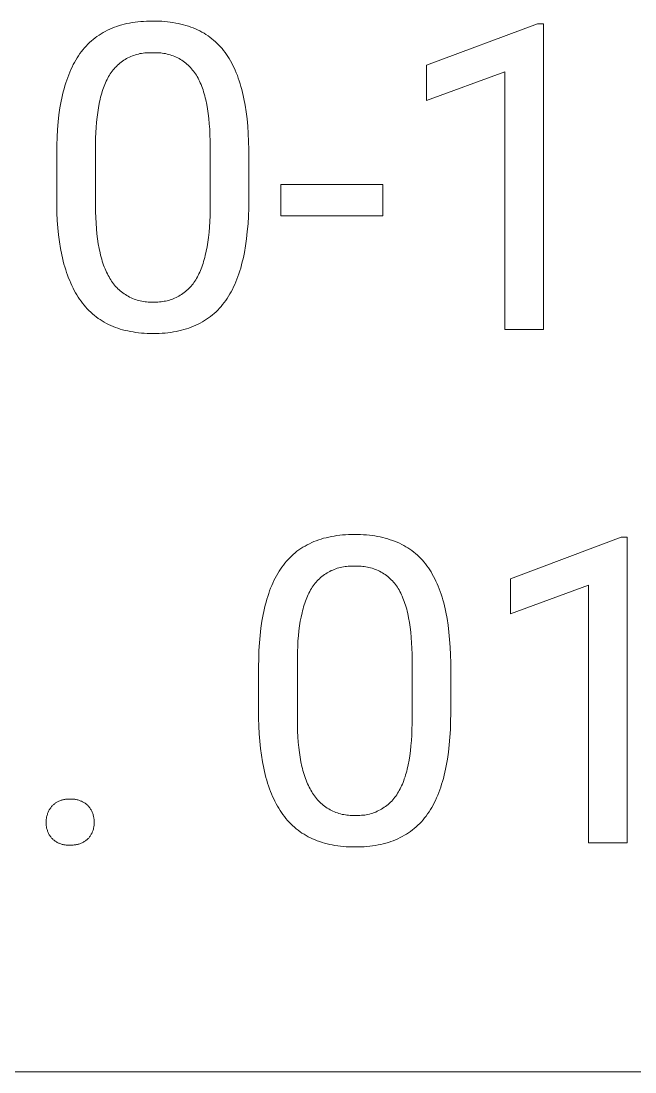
# Model space of a CAD drawing. Header units: millimetres. Extents: x 2840 to 6121, y 744 to 3036.
# Drawn here: x 5388.5 to 5451.2, y 927.5 to 1034.8 of the extents above; entities that cross this region are included whole.
import ezdxf

# ---------------------------------------------------------------- set-up
doc = ezdxf.new("R2010")
doc.units = ezdxf.units.MM
doc.header["$MEASUREMENT"] = 0
doc.layers.add('Domyślny', color=7, linetype='Continuous', true_color=0x000000)

msp = doc.modelspace()

# ---------------------------------------------------------------- linework, layer by layer
at = {"layer": 'Domyślny', "color": 18, "lineweight": 15, "true_color": 0x000000}
for p, q in [((5397.37, 1033.89), (5397.6, 1034)), ((5397.6, 1034), (5397.84, 1034.1)), ((5397.84, 1034.1), (5398.08, 1034.2)), ((5398.08, 1034.2), (5398.32, 1034.28)), ((5398.32, 1034.28), (5398.57, 1034.36)), ((5398.57, 1034.36), (5398.83, 1034.44)), ((5398.83, 1034.44), (5399.09, 1034.51)), ((5399.09, 1034.51), (5399.36, 1034.57)), ((5399.36, 1034.57), (5399.63, 1034.63)), ((5399.63, 1034.63), (5399.9, 1034.67)), ((5399.9, 1034.67), (5400.19, 1034.72)), ((5400.19, 1034.72), (5400.47, 1034.75)), ((5400.47, 1034.75), (5400.77, 1034.78)), ((5400.77, 1034.78), (5401.06, 1034.8)), ((5401.06, 1034.8), (5401.37, 1034.82)), ((5401.37, 1034.82), (5401.68, 1034.83)), ((5401.68, 1034.83), (5401.99, 1034.83)), ((5401.99, 1034.83), (5402.3, 1034.83)), ((5402.3, 1034.83), (5402.61, 1034.82)), ((5402.61, 1034.82), (5402.91, 1034.81)), ((5402.91, 1034.81), (5403.2, 1034.78)), ((5403.2, 1034.78), (5403.5, 1034.76)), ((5403.5, 1034.76), (5403.78, 1034.72)), ((5403.78, 1034.72), (5404.06, 1034.68)), ((5404.06, 1034.68), (5404.34, 1034.63)), ((5404.34, 1034.63), (5404.6, 1034.58)), ((5404.6, 1034.58), (5404.87, 1034.52)), ((5404.87, 1034.52), (5405.13, 1034.45)), ((5405.13, 1034.45), (5405.38, 1034.38)), ((5405.38, 1034.38), (5405.63, 1034.3)), ((5405.63, 1034.3), (5405.87, 1034.22)), ((5405.87, 1034.22), (5406.11, 1034.13)), ((5406.11, 1034.13), (5406.35, 1034.03)), ((5406.35, 1034.03), (5406.57, 1033.93)), ((5406.57, 1033.93), (5406.8, 1033.82)), ((5429.96, 1030.31), (5441.27, 1034.55)), ((5441.27, 1034.55), (5441.89, 1034.55)), ((5441.89, 1034.55), (5441.89, 1003.33)), ((5395.73, 1032.8), (5395.91, 1032.96)), ((5395.91, 1032.96), (5396.11, 1033.11)), ((5396.11, 1033.11), (5396.3, 1033.26)), ((5396.3, 1033.26), (5396.51, 1033.4)), ((5396.51, 1033.4), (5396.72, 1033.53)), ((5396.72, 1033.53), (5396.93, 1033.66)), ((5396.93, 1033.66), (5397.15, 1033.78)), ((5397.15, 1033.78), (5397.37, 1033.89)), ((5406.8, 1033.82), (5407.01, 1033.7)), ((5407.01, 1033.7), (5407.23, 1033.58)), ((5407.23, 1033.58), (5407.43, 1033.45)), ((5407.43, 1033.45), (5407.64, 1033.32)), ((5407.64, 1033.32), (5407.83, 1033.17)), ((5407.83, 1033.17), (5408.02, 1033.03)), ((5408.02, 1033.03), (5408.21, 1032.87)), ((5408.21, 1032.87), (5408.39, 1032.71)), ((5394.71, 1031.71), (5394.87, 1031.9)), ((5394.87, 1031.9), (5395.03, 1032.1)), ((5395.03, 1032.1), (5395.2, 1032.28)), ((5395.2, 1032.28), (5395.37, 1032.46)), ((5395.37, 1032.46), (5395.54, 1032.63)), ((5395.54, 1032.63), (5395.73, 1032.8)), ((5408.39, 1032.71), (5408.57, 1032.55)), ((5408.57, 1032.55), (5408.74, 1032.37)), ((5408.74, 1032.37), (5408.91, 1032.2)), ((5408.91, 1032.2), (5409.07, 1032.01)), ((5409.07, 1032.01), (5409.22, 1031.82)), ((5409.22, 1031.82), (5409.38, 1031.62)), ((5394.01, 1030.61), (5394.14, 1030.85)), ((5394.14, 1030.85), (5394.27, 1031.07)), ((5394.27, 1031.07), (5394.41, 1031.29)), ((5394.41, 1031.29), (5394.56, 1031.5)), ((5394.56, 1031.5), (5394.71, 1031.71)), ((5398.9, 1030.73), (5398.77, 1030.63)), ((5399.04, 1030.82), (5398.9, 1030.73)), ((5399.18, 1030.91), (5399.04, 1030.82)), ((5399.32, 1030.99), (5399.18, 1030.91)), ((5399.46, 1031.06), (5399.32, 1030.99)), ((5399.61, 1031.14), (5399.46, 1031.06)), ((5399.76, 1031.2), (5399.61, 1031.14)), ((5399.91, 1031.27), (5399.76, 1031.2)), ((5400.06, 1031.32), (5399.91, 1031.27)), ((5400.22, 1031.38), (5400.06, 1031.32)), ((5400.37, 1031.42), (5400.22, 1031.38)), ((5400.53, 1031.46), (5400.37, 1031.42)), ((5400.69, 1031.5), (5400.53, 1031.46)), ((5400.85, 1031.53), (5400.69, 1031.5)), ((5401.01, 1031.56), (5400.85, 1031.53)), ((5401.17, 1031.58), (5401.01, 1031.56)), ((5401.34, 1031.59), (5401.17, 1031.58)), ((5401.5, 1031.6), (5401.34, 1031.59)), ((5401.66, 1031.6), (5401.5, 1031.6)), ((5401.83, 1031.6), (5401.66, 1031.6)), ((5401.99, 1031.59), (5401.83, 1031.6)), ((5402.15, 1031.6), (5401.99, 1031.59)), ((5402.32, 1031.6), (5402.15, 1031.6)), ((5402.48, 1031.6), (5402.32, 1031.6)), ((5402.65, 1031.59), (5402.48, 1031.6)), ((5402.81, 1031.58), (5402.65, 1031.59)), ((5402.97, 1031.56), (5402.81, 1031.58)), ((5403.14, 1031.53), (5402.97, 1031.56)), ((5403.3, 1031.5), (5403.14, 1031.53)), ((5403.46, 1031.46), (5403.3, 1031.5)), ((5403.62, 1031.42), (5403.46, 1031.46)), ((5403.78, 1031.38), (5403.62, 1031.42)), ((5403.93, 1031.32), (5403.78, 1031.38)), ((5404.09, 1031.27), (5403.93, 1031.32)), ((5404.24, 1031.2), (5404.09, 1031.27)), ((5404.39, 1031.14), (5404.24, 1031.2)), ((5404.54, 1031.06), (5404.39, 1031.14)), ((5404.68, 1030.99), (5404.54, 1031.06)), ((5404.83, 1030.9), (5404.68, 1030.99)), ((5404.96, 1030.82), (5404.83, 1030.9)), ((5405.1, 1030.72), (5404.96, 1030.82)), ((5405.23, 1030.63), (5405.1, 1030.72)), ((5409.38, 1031.62), (5409.52, 1031.42)), ((5409.52, 1031.42), (5409.66, 1031.21)), ((5409.66, 1031.21), (5409.8, 1030.99)), ((5409.8, 1030.99), (5409.93, 1030.76)), ((5409.93, 1030.76), (5410.06, 1030.53)), ((5393.42, 1029.35), (5393.53, 1029.62)), ((5393.53, 1029.62), (5393.64, 1029.88)), ((5393.64, 1029.88), (5393.76, 1030.13)), ((5393.76, 1030.13), (5393.88, 1030.38)), ((5393.88, 1030.38), (5394.01, 1030.61)), ((5397.85, 1029.71), (5397.75, 1029.58)), ((5397.95, 1029.84), (5397.85, 1029.71)), ((5398.06, 1029.96), (5397.95, 1029.84)), ((5398.17, 1030.08), (5398.06, 1029.96)), ((5398.28, 1030.2), (5398.17, 1030.08)), ((5398.4, 1030.31), (5398.28, 1030.2)), ((5398.52, 1030.42), (5398.4, 1030.31)), ((5398.64, 1030.53), (5398.52, 1030.42)), ((5398.77, 1030.63), (5398.64, 1030.53)), ((5405.36, 1030.52), (5405.23, 1030.63)), ((5405.49, 1030.42), (5405.36, 1030.52)), ((5405.61, 1030.31), (5405.49, 1030.42)), ((5405.73, 1030.2), (5405.61, 1030.31)), ((5405.85, 1030.08), (5405.73, 1030.2)), ((5405.96, 1029.96), (5405.85, 1030.08)), ((5406.06, 1029.83), (5405.96, 1029.96)), ((5406.17, 1029.7), (5406.06, 1029.83)), ((5406.26, 1029.57), (5406.17, 1029.7)), ((5410.06, 1030.53), (5410.18, 1030.29)), ((5410.18, 1030.29), (5410.3, 1030.05)), ((5410.3, 1030.05), (5410.41, 1029.8)), ((5410.41, 1029.8), (5410.52, 1029.54)), ((5429.96, 1026.73), (5429.96, 1030.31)), ((5437.93, 1029.64), (5429.96, 1026.73)), ((5437.93, 1003.33), (5437.93, 1029.64)), ((5393.12, 1028.51), (5393.21, 1028.8)), ((5393.21, 1028.8), (5393.31, 1029.08)), ((5393.31, 1029.08), (5393.42, 1029.35)), ((5397.25, 1028.7), (5397.18, 1028.53)), ((5397.33, 1028.86), (5397.25, 1028.7)), ((5397.41, 1029.01), (5397.33, 1028.86)), ((5397.49, 1029.16), (5397.41, 1029.01)), ((5397.57, 1029.31), (5397.49, 1029.16)), ((5397.66, 1029.44), (5397.57, 1029.31)), ((5397.75, 1029.58), (5397.66, 1029.44)), ((5406.36, 1029.43), (5406.26, 1029.57)), ((5406.45, 1029.29), (5406.36, 1029.43)), ((5406.53, 1029.15), (5406.45, 1029.29)), ((5406.62, 1029), (5406.53, 1029.15)), ((5406.7, 1028.84), (5406.62, 1029)), ((5406.78, 1028.68), (5406.7, 1028.84)), ((5406.85, 1028.51), (5406.78, 1028.68)), ((5410.52, 1029.54), (5410.63, 1029.27)), ((5410.63, 1029.27), (5410.73, 1029)), ((5410.73, 1029), (5410.82, 1028.72)), ((5410.82, 1028.72), (5410.91, 1028.43)), ((5392.78, 1027.29), (5392.86, 1027.61)), ((5392.86, 1027.61), (5392.94, 1027.91)), ((5392.94, 1027.91), (5393.03, 1028.22)), ((5393.03, 1028.22), (5393.12, 1028.51)), ((5396.84, 1027.64), (5396.78, 1027.45)), ((5396.9, 1027.83), (5396.84, 1027.64)), ((5396.97, 1028.01), (5396.9, 1027.83)), ((5397.04, 1028.19), (5396.97, 1028.01)), ((5397.1, 1028.36), (5397.04, 1028.19)), ((5397.18, 1028.53), (5397.1, 1028.36)), ((5406.93, 1028.34), (5406.85, 1028.51)), ((5407, 1028.16), (5406.93, 1028.34)), ((5407.06, 1027.98), (5407, 1028.16)), ((5407.13, 1027.79), (5407.06, 1027.98)), ((5407.19, 1027.6), (5407.13, 1027.79)), ((5407.25, 1027.4), (5407.19, 1027.6)), ((5410.91, 1028.43), (5411, 1028.14)), ((5411, 1028.14), (5411.08, 1027.84)), ((5411.08, 1027.84), (5411.16, 1027.54)), ((5411.16, 1027.54), (5411.23, 1027.22)), ((5392.52, 1025.96), (5392.64, 1026.64)), ((5392.64, 1026.64), (5392.71, 1026.97)), ((5392.71, 1026.97), (5392.78, 1027.29)), ((5396.53, 1026.41), (5396.44, 1025.96)), ((5396.62, 1026.84), (5396.53, 1026.41)), ((5396.67, 1027.05), (5396.62, 1026.84)), ((5396.73, 1027.25), (5396.67, 1027.05)), ((5396.78, 1027.45), (5396.73, 1027.25)), ((5407.31, 1027.19), (5407.25, 1027.4)), ((5407.36, 1026.98), (5407.31, 1027.19)), ((5407.41, 1026.77), (5407.36, 1026.98)), ((5407.5, 1026.32), (5407.41, 1026.77)), ((5411.23, 1027.22), (5411.3, 1026.9)), ((5411.3, 1026.9), (5411.43, 1026.24)), ((5392.42, 1025.26), (5392.52, 1025.96)), ((5396.37, 1025.49), (5396.31, 1025)), ((5396.44, 1025.96), (5396.37, 1025.49)), ((5407.59, 1025.86), (5407.5, 1026.32)), ((5407.66, 1025.37), (5407.59, 1025.86)), ((5407.72, 1024.86), (5407.66, 1025.37)), ((5411.43, 1026.24), (5411.54, 1025.55)), ((5411.54, 1025.55), (5411.62, 1024.84)), ((5392.27, 1023.76), (5392.34, 1024.52)), ((5392.34, 1024.52), (5392.42, 1025.26)), ((5396.25, 1024.5), (5396.21, 1023.97)), ((5396.31, 1025), (5396.25, 1024.5)), ((5407.77, 1024.33), (5407.72, 1024.86)), ((5407.81, 1023.77), (5407.77, 1024.33)), ((5411.62, 1024.84), (5411.7, 1024.1)), ((5392.23, 1022.98), (5392.27, 1023.76)), ((5396.18, 1023.43), (5396.16, 1022.86)), ((5396.21, 1023.97), (5396.18, 1023.43)), ((5407.83, 1023.2), (5407.81, 1023.77)), ((5407.85, 1022.6), (5407.83, 1023.2)), ((5411.7, 1024.1), (5411.75, 1023.33)), ((5411.75, 1023.33), (5411.78, 1022.53)), ((5392.19, 1021.32), (5392.2, 1022.16)), ((5392.2, 1022.16), (5392.23, 1022.98)), ((5396.16, 1022.86), (5396.14, 1022.28)), ((5396.14, 1022.28), (5396.14, 1015.97)), ((5407.86, 1021.99), (5407.85, 1022.6)), ((5411.78, 1022.53), (5411.8, 1021.71)), ((5392.19, 1016.05), (5392.19, 1021.32)), ((5407.86, 1015.52), (5407.86, 1021.99)), ((5411.8, 1021.71), (5411.8, 1016.59)), ((5415.08, 1014.92), (5415.08, 1018.15)), ((5415.08, 1018.15), (5425.49, 1018.15)), ((5425.49, 1018.15), (5425.49, 1014.92)), ((5392.21, 1015.25), (5392.19, 1016.05)), ((5396.14, 1015.97), (5396.15, 1015.35)), ((5411.79, 1015.73), (5411.76, 1014.91)), ((5411.8, 1016.59), (5411.79, 1015.73)), ((5392.25, 1014.46), (5392.21, 1015.25)), ((5396.15, 1015.35), (5396.17, 1014.75)), ((5396.17, 1014.75), (5396.2, 1014.17)), ((5407.82, 1014.34), (5407.84, 1014.92)), ((5407.84, 1014.92), (5407.86, 1015.52)), ((5411.76, 1014.91), (5411.72, 1014.11)), ((5425.49, 1014.92), (5415.08, 1014.92)), ((5392.3, 1013.71), (5392.25, 1014.46)), ((5392.38, 1012.98), (5392.3, 1013.71)), ((5396.2, 1014.17), (5396.24, 1013.62)), ((5396.24, 1013.62), (5396.29, 1013.08)), ((5407.74, 1013.25), (5407.78, 1013.78)), ((5407.78, 1013.78), (5407.82, 1014.34)), ((5411.72, 1014.11), (5411.65, 1013.34)), ((5392.47, 1012.28), (5392.38, 1012.98)), ((5396.29, 1013.08), (5396.35, 1012.57)), ((5396.35, 1012.57), (5396.43, 1012.07)), ((5407.62, 1012.24), (5407.68, 1012.73)), ((5407.68, 1012.73), (5407.74, 1013.25)), ((5411.57, 1012.6), (5411.47, 1011.88)), ((5411.65, 1013.34), (5411.57, 1012.6)), ((5392.58, 1011.6), (5392.47, 1012.28)), ((5392.71, 1010.94), (5392.58, 1011.6)), ((5396.43, 1012.07), (5396.51, 1011.59)), ((5396.51, 1011.59), (5396.61, 1011.14)), ((5407.45, 1011.31), (5407.54, 1011.76)), ((5407.54, 1011.76), (5407.62, 1012.24)), ((5411.47, 1011.88), (5411.35, 1011.2)), ((5392.78, 1010.63), (5392.71, 1010.94)), ((5392.85, 1010.31), (5392.78, 1010.63)), ((5392.93, 1010.01), (5392.85, 1010.31)), ((5396.61, 1011.14), (5396.66, 1010.92)), ((5396.66, 1010.92), (5396.72, 1010.71)), ((5396.72, 1010.71), (5396.78, 1010.5)), ((5396.78, 1010.5), (5396.84, 1010.29)), ((5396.84, 1010.29), (5396.91, 1010.09)), ((5407.19, 1010.26), (5407.25, 1010.46)), ((5407.25, 1010.46), (5407.3, 1010.66)), ((5407.3, 1010.66), (5407.36, 1010.87)), ((5407.36, 1010.87), (5407.45, 1011.31)), ((5411.21, 1010.54), (5411.13, 1010.22)), ((5411.28, 1010.86), (5411.21, 1010.54)), ((5411.35, 1011.2), (5411.28, 1010.86)), ((5393.02, 1009.71), (5392.93, 1010.01)), ((5393.11, 1009.42), (5393.02, 1009.71)), ((5393.2, 1009.14), (5393.11, 1009.42)), ((5396.91, 1010.09), (5396.97, 1009.9)), ((5396.97, 1009.9), (5397.04, 1009.71)), ((5397.04, 1009.71), (5397.12, 1009.53)), ((5397.12, 1009.53), (5397.19, 1009.35)), ((5397.19, 1009.35), (5397.27, 1009.18)), ((5406.79, 1009.17), (5406.86, 1009.34)), ((5406.86, 1009.34), (5406.93, 1009.51)), ((5406.93, 1009.51), (5407, 1009.69)), ((5407, 1009.69), (5407.07, 1009.88)), ((5407.07, 1009.88), (5407.13, 1010.06)), ((5407.13, 1010.06), (5407.19, 1010.26)), ((5410.88, 1009.31), (5410.78, 1009.02)), ((5410.97, 1009.6), (5410.88, 1009.31)), ((5411.05, 1009.91), (5410.97, 1009.6)), ((5411.13, 1010.22), (5411.05, 1009.91)), ((5393.3, 1008.86), (5393.2, 1009.14)), ((5393.4, 1008.58), (5393.3, 1008.86)), ((5393.51, 1008.32), (5393.4, 1008.58)), ((5393.62, 1008.06), (5393.51, 1008.32)), ((5397.27, 1009.18), (5397.36, 1009.01)), ((5397.36, 1009.01), (5397.44, 1008.85)), ((5397.44, 1008.85), (5397.53, 1008.69)), ((5397.53, 1008.69), (5397.62, 1008.54)), ((5397.62, 1008.54), (5397.7, 1008.39)), ((5397.7, 1008.39), (5397.79, 1008.25)), ((5397.79, 1008.25), (5397.89, 1008.12)), ((5406.2, 1008.12), (5406.29, 1008.26)), ((5406.29, 1008.26), (5406.38, 1008.39)), ((5406.38, 1008.39), (5406.47, 1008.54)), ((5406.47, 1008.54), (5406.55, 1008.69)), ((5406.55, 1008.69), (5406.63, 1008.84)), ((5406.63, 1008.84), (5406.71, 1009)), ((5406.71, 1009), (5406.79, 1009.17)), ((5410.47, 1008.19), (5410.36, 1007.93)), ((5410.58, 1008.46), (5410.47, 1008.19)), ((5410.69, 1008.73), (5410.58, 1008.46)), ((5410.78, 1009.02), (5410.69, 1008.73)), ((5393.73, 1007.8), (5393.62, 1008.06)), ((5393.85, 1007.56), (5393.73, 1007.8)), ((5393.98, 1007.32), (5393.85, 1007.56)), ((5394.11, 1007.08), (5393.98, 1007.32)), ((5394.24, 1006.85), (5394.11, 1007.08)), ((5397.89, 1008.12), (5397.99, 1007.99)), ((5397.99, 1007.99), (5398.09, 1007.86)), ((5398.09, 1007.86), (5398.2, 1007.73)), ((5398.2, 1007.73), (5398.31, 1007.61)), ((5398.31, 1007.61), (5398.43, 1007.49)), ((5398.43, 1007.49), (5398.55, 1007.38)), ((5398.55, 1007.38), (5398.67, 1007.27)), ((5398.67, 1007.27), (5398.8, 1007.16)), ((5398.8, 1007.16), (5398.93, 1007.06)), ((5398.93, 1007.06), (5399.06, 1006.97)), ((5405.07, 1006.99), (5405.2, 1007.09)), ((5405.2, 1007.09), (5405.33, 1007.19)), ((5405.33, 1007.19), (5405.45, 1007.29)), ((5405.45, 1007.29), (5405.57, 1007.4)), ((5405.57, 1007.4), (5405.68, 1007.51)), ((5405.68, 1007.51), (5405.8, 1007.63)), ((5405.8, 1007.63), (5405.9, 1007.75)), ((5405.9, 1007.75), (5406.01, 1007.87)), ((5406.01, 1007.87), (5406.11, 1008)), ((5406.11, 1008), (5406.2, 1008.12)), ((5409.99, 1007.18), (5409.86, 1006.95)), ((5410.12, 1007.42), (5409.99, 1007.18)), ((5410.24, 1007.67), (5410.12, 1007.42)), ((5410.36, 1007.93), (5410.24, 1007.67)), ((5394.38, 1006.63), (5394.24, 1006.85)), ((5394.52, 1006.42), (5394.38, 1006.63)), ((5394.67, 1006.21), (5394.52, 1006.42)), ((5394.82, 1006), (5394.67, 1006.21)), ((5394.98, 1005.81), (5394.82, 1006)), ((5399.06, 1006.97), (5399.2, 1006.88)), ((5399.2, 1006.88), (5399.34, 1006.79)), ((5399.34, 1006.79), (5399.49, 1006.71)), ((5399.49, 1006.71), (5399.63, 1006.63)), ((5399.63, 1006.63), (5399.78, 1006.56)), ((5399.78, 1006.56), (5399.93, 1006.49)), ((5399.93, 1006.49), (5400.09, 1006.43)), ((5400.09, 1006.43), (5400.24, 1006.38)), ((5400.24, 1006.38), (5400.4, 1006.33)), ((5400.4, 1006.33), (5400.56, 1006.28)), ((5400.56, 1006.28), (5400.72, 1006.24)), ((5400.72, 1006.24), (5400.88, 1006.21)), ((5400.88, 1006.21), (5401.04, 1006.18)), ((5401.04, 1006.18), (5401.21, 1006.16)), ((5401.21, 1006.16), (5401.37, 1006.14)), ((5401.37, 1006.14), (5401.54, 1006.13)), ((5401.54, 1006.13), (5401.7, 1006.13)), ((5401.7, 1006.13), (5401.87, 1006.13)), ((5401.87, 1006.13), (5402.03, 1006.13)), ((5402.03, 1006.13), (5402.19, 1006.12)), ((5402.19, 1006.12), (5402.35, 1006.12)), ((5402.35, 1006.12), (5402.52, 1006.13)), ((5402.52, 1006.13), (5402.68, 1006.14)), ((5402.68, 1006.14), (5402.84, 1006.15)), ((5402.84, 1006.15), (5403, 1006.17)), ((5403, 1006.17), (5403.15, 1006.2)), ((5403.15, 1006.2), (5403.31, 1006.23)), ((5403.31, 1006.23), (5403.47, 1006.26)), ((5403.47, 1006.26), (5403.62, 1006.3)), ((5403.62, 1006.3), (5403.78, 1006.35)), ((5403.78, 1006.35), (5403.93, 1006.4)), ((5403.93, 1006.4), (5404.08, 1006.46)), ((5404.08, 1006.46), (5404.23, 1006.52)), ((5404.23, 1006.52), (5404.38, 1006.59)), ((5404.38, 1006.59), (5404.52, 1006.66)), ((5404.52, 1006.66), (5404.66, 1006.74)), ((5404.66, 1006.74), (5404.8, 1006.82)), ((5404.8, 1006.82), (5404.94, 1006.9)), ((5404.94, 1006.9), (5405.07, 1006.99)), ((5409.29, 1006.08), (5409.13, 1005.88)), ((5409.44, 1006.28), (5409.29, 1006.08)), ((5409.59, 1006.5), (5409.44, 1006.28)), ((5409.73, 1006.72), (5409.59, 1006.5)), ((5409.86, 1006.95), (5409.73, 1006.72)), ((5395.14, 1005.62), (5394.98, 1005.81)), ((5395.31, 1005.43), (5395.14, 1005.62)), ((5395.48, 1005.26), (5395.31, 1005.43)), ((5395.66, 1005.08), (5395.48, 1005.26)), ((5395.84, 1004.92), (5395.66, 1005.08)), ((5396.03, 1004.76), (5395.84, 1004.92)), ((5408.27, 1004.97), (5408.09, 1004.81)), ((5408.46, 1005.14), (5408.27, 1004.97)), ((5408.63, 1005.31), (5408.46, 1005.14)), ((5408.8, 1005.49), (5408.63, 1005.31)), ((5408.97, 1005.68), (5408.8, 1005.49)), ((5409.13, 1005.88), (5408.97, 1005.68)), ((5396.22, 1004.61), (5396.03, 1004.76)), ((5396.42, 1004.46), (5396.22, 1004.61)), ((5396.62, 1004.33), (5396.42, 1004.46)), ((5396.83, 1004.19), (5396.62, 1004.33)), ((5397.04, 1004.07), (5396.83, 1004.19)), ((5397.26, 1003.95), (5397.04, 1004.07)), ((5397.48, 1003.84), (5397.26, 1003.95)), ((5406.63, 1003.86), (5406.4, 1003.75)), ((5406.85, 1003.98), (5406.63, 1003.86)), ((5407.07, 1004.1), (5406.85, 1003.98)), ((5407.28, 1004.23), (5407.07, 1004.1)), ((5407.49, 1004.36), (5407.28, 1004.23)), ((5407.7, 1004.5), (5407.49, 1004.36)), ((5407.89, 1004.65), (5407.7, 1004.5)), ((5408.09, 1004.81), (5407.89, 1004.65)), ((5397.71, 1003.73), (5397.48, 1003.84)), ((5397.94, 1003.63), (5397.71, 1003.73)), ((5398.18, 1003.54), (5397.94, 1003.63)), ((5398.42, 1003.45), (5398.18, 1003.54)), ((5398.67, 1003.37), (5398.42, 1003.45)), ((5398.92, 1003.3), (5398.67, 1003.37)), ((5399.18, 1003.23), (5398.92, 1003.3)), ((5399.44, 1003.17), (5399.18, 1003.23)), ((5399.71, 1003.11), (5399.44, 1003.17)), ((5399.98, 1003.07), (5399.71, 1003.11)), ((5400.26, 1003.02), (5399.98, 1003.07)), ((5400.54, 1002.99), (5400.26, 1003.02)), ((5400.83, 1002.96), (5400.54, 1002.99)), ((5401.12, 1002.94), (5400.83, 1002.96)), ((5401.42, 1002.92), (5401.12, 1002.94)), ((5401.72, 1002.91), (5401.42, 1002.92)), ((5402.03, 1002.91), (5401.72, 1002.91)), ((5402.34, 1002.91), (5402.03, 1002.91)), ((5402.65, 1002.92), (5402.34, 1002.91)), ((5402.95, 1002.94), (5402.65, 1002.92)), ((5403.25, 1002.96), (5402.95, 1002.94)), ((5403.54, 1002.99), (5403.25, 1002.96)), ((5403.83, 1003.03), (5403.54, 1002.99)), ((5404.11, 1003.07), (5403.83, 1003.03)), ((5404.38, 1003.12), (5404.11, 1003.07)), ((5404.65, 1003.18), (5404.38, 1003.12)), ((5404.92, 1003.24), (5404.65, 1003.18)), ((5405.18, 1003.31), (5404.92, 1003.24)), ((5405.43, 1003.38), (5405.18, 1003.31)), ((5405.68, 1003.47), (5405.43, 1003.38)), ((5405.93, 1003.55), (5405.68, 1003.47)), ((5406.17, 1003.65), (5405.93, 1003.55)), ((5406.4, 1003.75), (5406.17, 1003.65)), ((5441.89, 1003.33), (5437.93, 1003.33)), ((5421.98, 982.37), (5422.29, 982.38)), ((5422.29, 982.38), (5422.6, 982.38)), ((5422.6, 982.38), (5422.92, 982.38)), ((5422.92, 982.38), (5423.22, 982.37)), ((5417.54, 981.2), (5417.76, 981.32)), ((5417.76, 981.32), (5417.99, 981.44)), ((5417.99, 981.44), (5418.22, 981.55)), ((5418.22, 981.55), (5418.45, 981.65)), ((5418.45, 981.65), (5418.69, 981.74)), ((5418.69, 981.74), (5418.94, 981.83)), ((5418.94, 981.83), (5419.19, 981.91)), ((5419.19, 981.91), (5419.44, 981.99)), ((5419.44, 981.99), (5419.7, 982.05)), ((5419.7, 982.05), (5419.97, 982.12)), ((5419.97, 982.12), (5420.24, 982.17)), ((5420.24, 982.17), (5420.52, 982.22)), ((5420.52, 982.22), (5420.8, 982.26)), ((5420.8, 982.26), (5421.09, 982.3)), ((5421.09, 982.3), (5421.38, 982.33)), ((5421.38, 982.33), (5421.68, 982.35)), ((5421.68, 982.35), (5421.98, 982.37)), ((5423.22, 982.37), (5423.52, 982.35)), ((5423.52, 982.35), (5423.82, 982.33)), ((5423.82, 982.33), (5424.11, 982.3)), ((5424.11, 982.3), (5424.4, 982.27)), ((5424.4, 982.27), (5424.68, 982.23)), ((5424.68, 982.23), (5424.95, 982.18)), ((5424.95, 982.18), (5425.22, 982.13)), ((5425.22, 982.13), (5425.48, 982.07)), ((5425.48, 982.07), (5425.74, 982)), ((5425.74, 982), (5426, 981.93)), ((5426, 981.93), (5426.25, 981.85)), ((5426.25, 981.85), (5426.49, 981.77)), ((5426.49, 981.77), (5426.73, 981.68)), ((5426.73, 981.68), (5426.96, 981.58)), ((5426.96, 981.58), (5427.19, 981.48)), ((5427.19, 981.48), (5427.41, 981.37)), ((5427.41, 981.37), (5427.63, 981.25)), ((5438.52, 977.86), (5449.83, 982.1)), ((5449.83, 982.1), (5450.45, 982.1)), ((5450.45, 982.1), (5450.45, 950.88)), ((5416.16, 980.18), (5416.34, 980.35)), ((5416.34, 980.35), (5416.53, 980.5)), ((5416.53, 980.5), (5416.72, 980.66)), ((5416.72, 980.66), (5416.92, 980.8)), ((5416.92, 980.8), (5417.12, 980.94)), ((5417.12, 980.94), (5417.33, 981.08)), ((5417.33, 981.08), (5417.54, 981.2)), ((5427.63, 981.25), (5427.84, 981.13)), ((5427.84, 981.13), (5428.05, 981)), ((5428.05, 981), (5428.25, 980.87)), ((5428.25, 980.87), (5428.45, 980.73)), ((5428.45, 980.73), (5428.64, 980.58)), ((5428.64, 980.58), (5428.83, 980.43)), ((5428.83, 980.43), (5429.01, 980.27)), ((5429.01, 980.27), (5429.18, 980.1)), ((5415.17, 979.05), (5415.33, 979.25)), ((5415.33, 979.25), (5415.48, 979.45)), ((5415.48, 979.45), (5415.64, 979.64)), ((5415.64, 979.64), (5415.81, 979.83)), ((5415.81, 979.83), (5415.98, 980.01)), ((5415.98, 980.01), (5416.16, 980.18)), ((5429.18, 980.1), (5429.36, 979.93)), ((5429.36, 979.93), (5429.52, 979.75)), ((5429.52, 979.75), (5429.68, 979.57)), ((5429.68, 979.57), (5429.84, 979.38)), ((5429.84, 979.38), (5429.99, 979.18)), ((5429.99, 979.18), (5430.14, 978.98)), ((5414.49, 977.92), (5414.62, 978.16)), ((5414.62, 978.16), (5414.75, 978.39)), ((5414.75, 978.39), (5414.89, 978.62)), ((5414.89, 978.62), (5415.03, 978.84)), ((5415.03, 978.84), (5415.17, 979.05)), ((5419.26, 978.08), (5419.13, 977.97)), ((5419.39, 978.18), (5419.26, 978.08)), ((5419.52, 978.28), (5419.39, 978.18)), ((5419.65, 978.37), (5419.52, 978.28)), ((5419.79, 978.45), (5419.65, 978.37)), ((5419.93, 978.54), (5419.79, 978.45)), ((5420.08, 978.61), (5419.93, 978.54)), ((5420.22, 978.69), (5420.08, 978.61)), ((5420.37, 978.75), (5420.22, 978.69)), ((5420.52, 978.82), (5420.37, 978.75)), ((5420.68, 978.87), (5420.52, 978.82)), ((5420.83, 978.93), (5420.68, 978.87)), ((5420.99, 978.97), (5420.83, 978.93)), ((5421.14, 979.01), (5420.99, 978.97)), ((5421.3, 979.05), (5421.14, 979.01)), ((5421.46, 979.08), (5421.3, 979.05)), ((5421.63, 979.1), (5421.46, 979.08)), ((5421.79, 979.12), (5421.63, 979.1)), ((5421.95, 979.14), (5421.79, 979.12)), ((5422.11, 979.15), (5421.95, 979.14)), ((5422.28, 979.15), (5422.11, 979.15)), ((5422.44, 979.14), (5422.28, 979.15)), ((5422.6, 979.14), (5422.44, 979.14)), ((5422.77, 979.14), (5422.6, 979.14)), ((5422.93, 979.15), (5422.77, 979.14)), ((5423.1, 979.15), (5422.93, 979.15)), ((5423.26, 979.14), (5423.1, 979.15)), ((5423.43, 979.12), (5423.26, 979.14)), ((5423.59, 979.1), (5423.43, 979.12)), ((5423.75, 979.08), (5423.59, 979.1)), ((5423.91, 979.05), (5423.75, 979.08)), ((5424.07, 979.01), (5423.91, 979.05)), ((5424.23, 978.97), (5424.07, 979.01)), ((5424.39, 978.93), (5424.23, 978.97)), ((5424.55, 978.88), (5424.39, 978.93)), ((5424.7, 978.82), (5424.55, 978.88)), ((5424.85, 978.76), (5424.7, 978.82)), ((5425, 978.69), (5424.85, 978.76)), ((5425.15, 978.62), (5425, 978.69)), ((5425.3, 978.54), (5425.15, 978.62)), ((5425.44, 978.46), (5425.3, 978.54)), ((5425.58, 978.37), (5425.44, 978.46)), ((5425.72, 978.28), (5425.58, 978.37)), ((5425.85, 978.18), (5425.72, 978.28)), ((5425.98, 978.08), (5425.85, 978.18)), ((5426.1, 977.97), (5425.98, 978.08)), ((5430.14, 978.98), (5430.28, 978.76)), ((5430.28, 978.76), (5430.41, 978.55)), ((5430.41, 978.55), (5430.54, 978.32)), ((5430.54, 978.32), (5430.67, 978.09)), ((5430.67, 978.09), (5430.79, 977.85)), ((5414.03, 976.9), (5414.14, 977.16)), ((5414.14, 977.16), (5414.25, 977.42)), ((5414.25, 977.42), (5414.37, 977.68)), ((5414.37, 977.68), (5414.49, 977.92)), ((5418.37, 977.13), (5418.28, 976.99)), ((5418.47, 977.26), (5418.37, 977.13)), ((5418.57, 977.39), (5418.47, 977.26)), ((5418.67, 977.51), (5418.57, 977.39)), ((5418.78, 977.63), (5418.67, 977.51)), ((5418.89, 977.75), (5418.78, 977.63)), ((5419.01, 977.86), (5418.89, 977.75)), ((5419.13, 977.97), (5419.01, 977.86)), ((5426.23, 977.86), (5426.1, 977.97)), ((5426.35, 977.75), (5426.23, 977.86)), ((5426.46, 977.63), (5426.35, 977.75)), ((5426.57, 977.51), (5426.46, 977.63)), ((5426.68, 977.39), (5426.57, 977.51)), ((5426.78, 977.26), (5426.68, 977.39)), ((5426.88, 977.13), (5426.78, 977.26)), ((5426.97, 976.99), (5426.88, 977.13)), ((5430.79, 977.85), (5430.91, 977.61)), ((5430.91, 977.61), (5431.03, 977.35)), ((5431.03, 977.35), (5431.14, 977.1)), ((5431.14, 977.1), (5431.24, 976.83)), ((5438.52, 974.27), (5438.52, 977.86)), ((5446.49, 977.19), (5438.52, 974.27)), ((5446.49, 950.88), (5446.49, 977.19)), ((5413.64, 975.76), (5413.73, 976.06)), ((5413.73, 976.06), (5413.83, 976.34)), ((5413.83, 976.34), (5413.93, 976.62)), ((5413.93, 976.62), (5414.03, 976.9)), ((5417.79, 976.08), (5417.72, 975.91)), ((5417.87, 976.24), (5417.79, 976.08)), ((5417.94, 976.4), (5417.87, 976.24)), ((5418.02, 976.56), (5417.94, 976.4)), ((5418.11, 976.71), (5418.02, 976.56)), ((5418.19, 976.85), (5418.11, 976.71)), ((5418.28, 976.99), (5418.19, 976.85)), ((5427.06, 976.85), (5426.97, 976.99)), ((5427.15, 976.71), (5427.06, 976.85)), ((5427.23, 976.55), (5427.15, 976.71)), ((5427.31, 976.4), (5427.23, 976.55)), ((5427.39, 976.23), (5427.31, 976.4)), ((5427.47, 976.07), (5427.39, 976.23)), ((5427.54, 975.89), (5427.47, 976.07)), ((5431.24, 976.83), (5431.34, 976.56)), ((5431.34, 976.56), (5431.44, 976.28)), ((5431.44, 976.28), (5431.53, 975.99)), ((5431.53, 975.99), (5431.62, 975.7)), ((5413.4, 974.84), (5413.48, 975.15)), ((5413.48, 975.15), (5413.56, 975.46)), ((5413.56, 975.46), (5413.64, 975.76)), ((5417.4, 974.99), (5417.34, 974.79)), ((5417.46, 975.19), (5417.4, 974.99)), ((5417.52, 975.37), (5417.46, 975.19)), ((5417.58, 975.56), (5417.52, 975.37)), ((5417.65, 975.74), (5417.58, 975.56)), ((5417.72, 975.91), (5417.65, 975.74)), ((5427.61, 975.71), (5427.54, 975.89)), ((5427.68, 975.53), (5427.61, 975.71)), ((5427.74, 975.34), (5427.68, 975.53)), ((5427.81, 975.15), (5427.74, 975.34)), ((5427.86, 974.95), (5427.81, 975.15)), ((5427.92, 974.74), (5427.86, 974.95)), ((5431.62, 975.7), (5431.7, 975.4)), ((5431.7, 975.4), (5431.78, 975.09)), ((5431.78, 975.09), (5431.85, 974.78)), ((5413.14, 973.51), (5413.26, 974.19)), ((5413.26, 974.19), (5413.33, 974.52)), ((5413.33, 974.52), (5413.4, 974.84)), ((5417.14, 973.95), (5417.06, 973.51)), ((5417.24, 974.38), (5417.14, 973.95)), ((5417.29, 974.59), (5417.24, 974.38)), ((5417.34, 974.79), (5417.29, 974.59)), ((5427.97, 974.53), (5427.92, 974.74)), ((5428.03, 974.32), (5427.97, 974.53)), ((5428.12, 973.87), (5428.03, 974.32)), ((5428.2, 973.4), (5428.12, 973.87)), ((5431.85, 974.78), (5431.92, 974.46)), ((5431.92, 974.46), (5432.04, 973.8)), ((5432.04, 973.8), (5432.15, 973.11)), ((5412.95, 972.07), (5413.04, 972.8)), ((5413.04, 972.8), (5413.14, 973.51)), ((5416.98, 973.04), (5416.92, 972.55)), ((5417.06, 973.51), (5416.98, 973.04)), ((5428.27, 972.92), (5428.2, 973.4)), ((5428.33, 972.41), (5428.27, 972.92)), ((5432.15, 973.11), (5432.24, 972.39)), ((5412.89, 971.31), (5412.95, 972.07)), ((5416.87, 972.04), (5416.82, 971.52)), ((5416.92, 972.55), (5416.87, 972.04)), ((5428.38, 971.87), (5428.33, 972.41)), ((5428.42, 971.32), (5428.38, 971.87)), ((5432.24, 972.39), (5432.31, 971.65)), ((5432.31, 971.65), (5432.36, 970.88)), ((5412.84, 970.52), (5412.89, 971.31)), ((5416.79, 970.97), (5416.77, 970.41)), ((5416.82, 971.52), (5416.79, 970.97)), ((5428.45, 970.75), (5428.42, 971.32)), ((5428.47, 970.15), (5428.45, 970.75)), ((5432.36, 970.88), (5432.4, 970.08)), ((5412.8, 968.87), (5412.81, 969.71)), ((5412.81, 969.71), (5412.84, 970.52)), ((5416.77, 970.41), (5416.76, 969.83)), ((5416.76, 969.83), (5416.76, 963.51)), ((5428.47, 969.53), (5428.47, 970.15)), ((5428.47, 963.06), (5428.47, 969.53)), ((5432.4, 970.08), (5432.42, 969.26)), ((5412.8, 963.6), (5412.8, 968.87)), ((5432.42, 969.26), (5432.42, 964.13)), ((5432.42, 964.13), (5432.41, 963.28)), ((5412.82, 962.79), (5412.8, 963.6)), ((5416.76, 963.51), (5416.76, 962.89)), ((5428.46, 962.47), (5428.47, 963.06)), ((5432.41, 963.28), (5432.38, 962.46)), ((5412.86, 962.02), (5412.82, 962.79)), ((5412.92, 961.26), (5412.86, 962.02)), ((5416.76, 962.89), (5416.78, 962.3)), ((5416.78, 962.3), (5416.81, 961.72)), ((5428.43, 961.89), (5428.46, 962.47)), ((5432.38, 962.46), (5432.33, 961.66)), ((5412.99, 960.53), (5412.92, 961.26)), ((5416.81, 961.72), (5416.85, 961.17)), ((5416.85, 961.17), (5416.9, 960.63)), ((5428.35, 960.8), (5428.4, 961.33)), ((5428.4, 961.33), (5428.43, 961.89)), ((5432.33, 961.66), (5432.27, 960.89)), ((5413.09, 959.83), (5412.99, 960.53)), ((5413.2, 959.15), (5413.09, 959.83)), ((5416.9, 960.63), (5416.97, 960.12)), ((5416.97, 960.12), (5417.04, 959.62)), ((5428.23, 959.78), (5428.3, 960.28)), ((5428.3, 960.28), (5428.35, 960.8)), ((5432.19, 960.15), (5432.08, 959.44)), ((5432.27, 960.89), (5432.19, 960.15)), ((5413.32, 958.5), (5413.2, 959.15)), ((5417.04, 959.62), (5417.13, 959.15)), ((5417.13, 959.15), (5417.23, 958.69)), ((5427.97, 958.42), (5428.07, 958.85)), ((5428.07, 958.85), (5428.16, 959.31)), ((5428.16, 959.31), (5428.23, 959.78)), ((5431.96, 958.75), (5431.9, 958.42)), ((5432.08, 959.44), (5431.96, 958.75)), ((5413.39, 958.18), (5413.32, 958.5)), ((5413.47, 957.87), (5413.39, 958.18)), ((5413.55, 957.57), (5413.47, 957.87)), ((5417.23, 958.69), (5417.28, 958.47)), ((5417.28, 958.47), (5417.33, 958.26)), ((5417.33, 958.26), (5417.39, 958.05)), ((5417.39, 958.05), (5417.46, 957.85)), ((5417.46, 957.85), (5417.52, 957.65)), ((5427.75, 957.61), (5427.81, 957.81)), ((5427.81, 957.81), (5427.86, 958.01)), ((5427.86, 958.01), (5427.92, 958.21)), ((5427.92, 958.21), (5427.97, 958.42)), ((5431.75, 957.78), (5431.67, 957.46)), ((5431.83, 958.09), (5431.75, 957.78)), ((5431.9, 958.42), (5431.83, 958.09)), ((5413.63, 957.27), (5413.55, 957.57)), ((5413.72, 956.98), (5413.63, 957.27)), ((5413.82, 956.69), (5413.72, 956.98)), ((5413.91, 956.41), (5413.82, 956.69)), ((5417.52, 957.65), (5417.59, 957.45)), ((5417.59, 957.45), (5417.66, 957.27)), ((5417.66, 957.27), (5417.73, 957.08)), ((5417.73, 957.08), (5417.81, 956.91)), ((5417.81, 956.91), (5417.89, 956.73)), ((5417.89, 956.73), (5417.97, 956.56)), ((5427.33, 956.55), (5427.4, 956.71)), ((5427.4, 956.71), (5427.48, 956.88)), ((5427.48, 956.88), (5427.55, 957.06)), ((5427.55, 957.06), (5427.62, 957.24)), ((5427.62, 957.24), (5427.68, 957.42)), ((5427.68, 957.42), (5427.75, 957.61)), ((5431.49, 956.86), (5431.4, 956.57)), ((5431.58, 957.16), (5431.49, 956.86)), ((5431.67, 957.46), (5431.58, 957.16)), ((5414.01, 956.14), (5413.91, 956.41)), ((5414.12, 955.88), (5414.01, 956.14)), ((5414.23, 955.62), (5414.12, 955.88)), ((5414.35, 955.36), (5414.23, 955.62)), ((5417.97, 956.56), (5418.06, 956.4)), ((5418.06, 956.4), (5418.14, 956.25)), ((5418.14, 956.25), (5418.23, 956.09)), ((5418.23, 956.09), (5418.32, 955.95)), ((5418.32, 955.95), (5418.41, 955.81)), ((5418.41, 955.81), (5418.5, 955.68)), ((5418.5, 955.68), (5418.6, 955.54)), ((5418.6, 955.54), (5418.7, 955.41)), ((5426.61, 955.4), (5426.71, 955.53)), ((5426.71, 955.53), (5426.81, 955.66)), ((5426.81, 955.66), (5426.91, 955.8)), ((5426.91, 955.8), (5427, 955.94)), ((5427, 955.94), (5427.08, 956.08)), ((5427.08, 956.08), (5427.17, 956.23)), ((5427.17, 956.23), (5427.25, 956.39)), ((5427.25, 956.39), (5427.33, 956.55)), ((5431.09, 955.74), (5430.98, 955.48)), ((5431.2, 956.01), (5431.09, 955.74)), ((5431.3, 956.29), (5431.2, 956.01)), ((5431.4, 956.57), (5431.3, 956.29)), ((5391.52, 954.39), (5391.57, 954.46)), ((5391.57, 954.46), (5391.62, 954.53)), ((5391.62, 954.53), (5391.67, 954.59)), ((5391.67, 954.59), (5391.73, 954.66)), ((5391.73, 954.66), (5391.78, 954.71)), ((5391.78, 954.71), (5391.84, 954.76)), ((5391.84, 954.76), (5391.9, 954.81)), ((5391.9, 954.81), (5391.96, 954.86)), ((5391.96, 954.86), (5392.02, 954.91)), ((5392.02, 954.91), (5392.08, 954.95)), ((5392.08, 954.95), (5392.14, 955)), ((5392.14, 955), (5392.21, 955.04)), ((5392.21, 955.04), (5392.28, 955.08)), ((5392.28, 955.08), (5392.35, 955.11)), ((5392.35, 955.11), (5392.41, 955.14)), ((5392.41, 955.14), (5392.49, 955.18)), ((5392.49, 955.18), (5392.56, 955.2)), ((5392.56, 955.2), (5392.63, 955.23)), ((5392.63, 955.23), (5392.7, 955.25)), ((5392.7, 955.25), (5392.78, 955.27)), ((5392.78, 955.27), (5392.85, 955.29)), ((5392.85, 955.29), (5392.93, 955.31)), ((5392.93, 955.31), (5393, 955.32)), ((5393, 955.32), (5393.08, 955.33)), ((5393.08, 955.33), (5393.16, 955.34)), ((5393.16, 955.34), (5393.23, 955.35)), ((5393.23, 955.35), (5393.31, 955.35)), ((5393.31, 955.35), (5393.39, 955.35)), ((5393.39, 955.35), (5393.46, 955.35)), ((5393.46, 955.35), (5393.54, 955.34)), ((5393.54, 955.34), (5393.62, 955.35)), ((5393.62, 955.35), (5393.7, 955.35)), ((5393.7, 955.35), (5393.79, 955.35)), ((5393.79, 955.35), (5393.87, 955.34)), ((5393.87, 955.34), (5393.95, 955.34)), ((5393.95, 955.34), (5394.03, 955.33)), ((5394.03, 955.33), (5394.11, 955.32)), ((5394.11, 955.32), (5394.19, 955.3)), ((5394.19, 955.3), (5394.27, 955.28)), ((5394.27, 955.28), (5394.35, 955.26)), ((5394.35, 955.26), (5394.43, 955.24)), ((5394.43, 955.24), (5394.51, 955.21)), ((5394.51, 955.21), (5394.58, 955.18)), ((5394.58, 955.18), (5394.66, 955.15)), ((5394.66, 955.15), (5394.73, 955.12)), ((5394.73, 955.12), (5394.81, 955.08)), ((5394.81, 955.08), (5394.88, 955.05)), ((5394.88, 955.05), (5394.95, 955.01)), ((5394.95, 955.01), (5395.02, 954.96)), ((5395.02, 954.96), (5395.08, 954.92)), ((5395.08, 954.92), (5395.15, 954.87)), ((5395.15, 954.87), (5395.22, 954.82)), ((5395.22, 954.82), (5395.28, 954.77)), ((5395.28, 954.77), (5395.34, 954.71)), ((5395.34, 954.71), (5395.4, 954.66)), ((5395.4, 954.66), (5395.45, 954.59)), ((5395.45, 954.59), (5395.51, 954.53)), ((5395.51, 954.53), (5395.56, 954.46)), ((5395.56, 954.46), (5395.6, 954.39)), ((5414.47, 955.12), (5414.35, 955.36)), ((5414.59, 954.87), (5414.47, 955.12)), ((5414.72, 954.64), (5414.59, 954.87)), ((5414.86, 954.41), (5414.72, 954.64)), ((5418.7, 955.41), (5418.81, 955.29)), ((5418.81, 955.29), (5418.92, 955.17)), ((5418.92, 955.17), (5419.04, 955.05)), ((5419.04, 955.05), (5419.16, 954.93)), ((5419.16, 954.93), (5419.28, 954.82)), ((5419.28, 954.82), (5419.41, 954.72)), ((5419.41, 954.72), (5419.54, 954.62)), ((5419.54, 954.62), (5419.68, 954.52)), ((5419.68, 954.52), (5419.81, 954.43)), ((5425.49, 954.42), (5425.63, 954.51)), ((5425.63, 954.51), (5425.77, 954.6)), ((5425.77, 954.6), (5425.9, 954.71)), ((5425.9, 954.71), (5426.03, 954.81)), ((5426.03, 954.81), (5426.15, 954.92)), ((5426.15, 954.92), (5426.27, 955.03)), ((5426.27, 955.03), (5426.39, 955.15)), ((5426.39, 955.15), (5426.5, 955.27)), ((5426.5, 955.27), (5426.61, 955.4)), ((5430.48, 954.5), (5430.34, 954.27)), ((5430.61, 954.73), (5430.48, 954.5)), ((5430.74, 954.97), (5430.61, 954.73)), ((5430.86, 955.22), (5430.74, 954.97)), ((5430.98, 955.48), (5430.86, 955.22)), ((5391.13, 953.37), (5391.14, 953.46)), ((5391.14, 953.46), (5391.16, 953.54)), ((5391.16, 953.54), (5391.18, 953.62)), ((5391.18, 953.62), (5391.2, 953.7)), ((5391.2, 953.7), (5391.23, 953.78)), ((5391.23, 953.78), (5391.25, 953.86)), ((5391.25, 953.86), (5391.28, 953.94)), ((5391.28, 953.94), (5391.32, 954.02)), ((5391.32, 954.02), (5391.35, 954.1)), ((5391.35, 954.1), (5391.39, 954.17)), ((5391.39, 954.17), (5391.43, 954.25)), ((5391.43, 954.25), (5391.48, 954.32)), ((5391.48, 954.32), (5391.52, 954.39)), ((5395.6, 954.39), (5395.65, 954.32)), ((5395.65, 954.32), (5395.69, 954.25)), ((5395.69, 954.25), (5395.73, 954.17)), ((5395.73, 954.17), (5395.77, 954.1)), ((5395.77, 954.1), (5395.81, 954.02)), ((5395.81, 954.02), (5395.84, 953.94)), ((5395.84, 953.94), (5395.87, 953.86)), ((5395.87, 953.86), (5395.9, 953.78)), ((5395.9, 953.78), (5395.92, 953.7)), ((5395.92, 953.7), (5395.94, 953.62)), ((5395.94, 953.62), (5395.96, 953.54)), ((5395.96, 953.54), (5395.98, 953.46)), ((5395.98, 953.46), (5395.99, 953.37)), ((5414.99, 954.19), (5414.86, 954.41)), ((5415.14, 953.97), (5414.99, 954.19)), ((5415.28, 953.77), (5415.14, 953.97)), ((5415.44, 953.56), (5415.28, 953.77)), ((5415.59, 953.36), (5415.44, 953.56)), ((5419.81, 954.43), (5419.96, 954.34)), ((5419.96, 954.34), (5420.1, 954.26)), ((5420.1, 954.26), (5420.25, 954.18)), ((5420.25, 954.18), (5420.39, 954.11)), ((5420.39, 954.11), (5420.55, 954.05)), ((5420.55, 954.05), (5420.7, 953.98)), ((5420.7, 953.98), (5420.86, 953.93)), ((5420.86, 953.93), (5421.01, 953.88)), ((5421.01, 953.88), (5421.17, 953.83)), ((5421.17, 953.83), (5421.33, 953.79)), ((5421.33, 953.79), (5421.5, 953.76)), ((5421.5, 953.76), (5421.66, 953.73)), ((5421.66, 953.73), (5421.82, 953.71)), ((5421.82, 953.71), (5421.99, 953.69)), ((5421.99, 953.69), (5422.15, 953.68)), ((5422.15, 953.68), (5422.32, 953.67)), ((5422.32, 953.67), (5422.48, 953.67)), ((5422.48, 953.67), (5422.65, 953.68)), ((5422.65, 953.68), (5422.81, 953.67)), ((5422.81, 953.67), (5422.98, 953.67)), ((5422.98, 953.67), (5423.15, 953.68)), ((5423.15, 953.68), (5423.31, 953.69)), ((5423.31, 953.69), (5423.48, 953.7)), ((5423.48, 953.7), (5423.64, 953.72)), ((5423.64, 953.72), (5423.8, 953.75)), ((5423.8, 953.75), (5423.97, 953.78)), ((5423.97, 953.78), (5424.13, 953.82)), ((5424.13, 953.82), (5424.29, 953.87)), ((5424.29, 953.87), (5424.45, 953.92)), ((5424.45, 953.92), (5424.6, 953.97)), ((5424.6, 953.97), (5424.76, 954.03)), ((5424.76, 954.03), (5424.91, 954.1)), ((5424.91, 954.1), (5425.06, 954.17)), ((5425.06, 954.17), (5425.21, 954.25)), ((5425.21, 954.25), (5425.35, 954.33)), ((5425.35, 954.33), (5425.49, 954.42)), ((5429.75, 953.42), (5429.59, 953.23)), ((5429.9, 953.62), (5429.75, 953.42)), ((5430.06, 953.83), (5429.9, 953.62)), ((5430.2, 954.05), (5430.06, 953.83)), ((5430.34, 954.27), (5430.2, 954.05)), ((5391.1, 953.04), (5391.11, 953.12)), ((5391.1, 952.95), (5391.1, 953.04)), ((5391.1, 952.87), (5391.1, 952.95)), ((5391.11, 952.79), (5391.1, 952.87)), ((5391.11, 953.2), (5391.12, 953.29)), ((5391.11, 953.12), (5391.11, 953.2)), ((5391.11, 952.71), (5391.11, 952.79)), ((5391.12, 952.63), (5391.11, 952.71)), ((5391.12, 953.29), (5391.13, 953.37)), ((5391.13, 952.54), (5391.12, 952.63)), ((5391.15, 952.46), (5391.13, 952.54)), ((5391.16, 952.38), (5391.15, 952.46)), ((5391.18, 952.31), (5391.16, 952.38)), ((5395.95, 952.33), (5395.93, 952.26)), ((5395.96, 952.41), (5395.95, 952.33)), ((5395.98, 952.49), (5395.96, 952.41)), ((5395.99, 952.56), (5395.98, 952.49)), ((5395.99, 953.37), (5396, 953.29)), ((5396, 952.64), (5395.99, 952.56)), ((5396, 953.29), (5396.01, 953.2)), ((5396.01, 952.72), (5396, 952.64)), ((5396.01, 953.2), (5396.01, 953.12)), ((5396.01, 953.12), (5396.01, 953.04)), ((5396.01, 953.04), (5396.01, 952.95)), ((5396.01, 952.95), (5396.01, 952.87)), ((5396.01, 952.87), (5396.01, 952.8)), ((5396.01, 952.8), (5396.01, 952.72)), ((5415.76, 953.17), (5415.59, 953.36)), ((5415.92, 952.99), (5415.76, 953.17)), ((5416.09, 952.81), (5415.92, 952.99)), ((5416.27, 952.64), (5416.09, 952.81)), ((5416.45, 952.48), (5416.27, 952.64)), ((5416.64, 952.32), (5416.45, 952.48)), ((5416.83, 952.17), (5416.64, 952.32)), ((5428.7, 952.35), (5428.51, 952.2)), ((5428.89, 952.52), (5428.7, 952.35)), ((5429.07, 952.68), (5428.89, 952.52)), ((5429.25, 952.86), (5429.07, 952.68)), ((5429.42, 953.04), (5429.25, 952.86)), ((5429.59, 953.23), (5429.42, 953.04)), ((5391.2, 952.23), (5391.18, 952.31)), ((5391.23, 952.15), (5391.2, 952.23)), ((5391.26, 952.07), (5391.23, 952.15)), ((5391.29, 952), (5391.26, 952.07)), ((5391.32, 951.92), (5391.29, 952)), ((5391.36, 951.85), (5391.32, 951.92)), ((5391.39, 951.78), (5391.36, 951.85)), ((5391.43, 951.7), (5391.39, 951.78)), ((5391.48, 951.64), (5391.43, 951.7)), ((5391.52, 951.57), (5391.48, 951.64)), ((5391.57, 951.5), (5391.52, 951.57)), ((5391.62, 951.44), (5391.57, 951.5)), ((5391.67, 951.37), (5391.62, 951.44)), ((5391.73, 951.31), (5391.67, 951.37)), ((5391.79, 951.26), (5391.73, 951.31)), ((5391.84, 951.2), (5391.79, 951.26)), ((5395.34, 951.26), (5395.27, 951.2)), ((5395.4, 951.31), (5395.34, 951.26)), ((5395.45, 951.37), (5395.4, 951.31)), ((5395.5, 951.43), (5395.45, 951.37)), ((5395.55, 951.49), (5395.5, 951.43)), ((5395.59, 951.56), (5395.55, 951.49)), ((5395.64, 951.62), (5395.59, 951.56)), ((5395.68, 951.69), (5395.64, 951.62)), ((5395.72, 951.75), (5395.68, 951.69)), ((5395.76, 951.82), (5395.72, 951.75)), ((5395.79, 951.89), (5395.76, 951.82)), ((5395.82, 951.96), (5395.79, 951.89)), ((5395.85, 952.04), (5395.82, 951.96)), ((5395.88, 952.11), (5395.85, 952.04)), ((5395.9, 952.18), (5395.88, 952.11)), ((5395.93, 952.26), (5395.9, 952.18)), ((5417.03, 952.02), (5416.83, 952.17)), ((5417.23, 951.88), (5417.03, 952.02)), ((5417.44, 951.75), (5417.23, 951.88)), ((5417.65, 951.62), (5417.44, 951.75)), ((5417.87, 951.5), (5417.65, 951.62)), ((5418.09, 951.39), (5417.87, 951.5)), ((5418.32, 951.28), (5418.09, 951.39)), ((5418.56, 951.18), (5418.32, 951.28)), ((5427.02, 951.3), (5426.78, 951.2)), ((5427.24, 951.41), (5427.02, 951.3)), ((5427.47, 951.52), (5427.24, 951.41)), ((5427.69, 951.65), (5427.47, 951.52)), ((5427.9, 951.77), (5427.69, 951.65)), ((5428.11, 951.91), (5427.9, 951.77)), ((5428.31, 952.05), (5428.11, 951.91)), ((5428.51, 952.2), (5428.31, 952.05)), ((5391.91, 951.15), (5391.84, 951.2)), ((5391.97, 951.11), (5391.91, 951.15)), ((5392.03, 951.06), (5391.97, 951.11)), ((5392.1, 951.01), (5392.03, 951.06)), ((5392.17, 950.97), (5392.1, 951.01)), ((5392.24, 950.93), (5392.17, 950.97)), ((5392.31, 950.89), (5392.24, 950.93)), ((5392.38, 950.86), (5392.31, 950.89)), ((5392.45, 950.83), (5392.38, 950.86)), ((5392.52, 950.8), (5392.45, 950.83)), ((5392.6, 950.77), (5392.52, 950.8)), ((5392.68, 950.74), (5392.6, 950.77)), ((5392.75, 950.72), (5392.68, 950.74)), ((5392.83, 950.7), (5392.75, 950.72)), ((5392.91, 950.69), (5392.83, 950.7)), ((5392.99, 950.67), (5392.91, 950.69)), ((5393.06, 950.66), (5392.99, 950.67)), ((5393.14, 950.65), (5393.06, 950.66)), ((5393.22, 950.64), (5393.14, 950.65)), ((5393.3, 950.64), (5393.22, 950.64)), ((5393.38, 950.64), (5393.3, 950.64)), ((5393.46, 950.64), (5393.38, 950.64)), ((5393.54, 950.65), (5393.46, 950.64)), ((5393.63, 950.64), (5393.54, 950.65)), ((5393.71, 950.64), (5393.63, 950.64)), ((5393.79, 950.64), (5393.71, 950.64)), ((5393.88, 950.65), (5393.79, 950.64)), ((5393.96, 950.66), (5393.88, 950.65)), ((5394.05, 950.67), (5393.96, 950.66)), ((5394.13, 950.68), (5394.05, 950.67)), ((5394.21, 950.7), (5394.13, 950.68)), ((5394.3, 950.71), (5394.21, 950.7)), ((5394.38, 950.74), (5394.3, 950.71)), ((5394.46, 950.76), (5394.38, 950.74)), ((5394.54, 950.79), (5394.46, 950.76)), ((5394.62, 950.82), (5394.54, 950.79)), ((5394.7, 950.85), (5394.62, 950.82)), ((5394.77, 950.89), (5394.7, 950.85)), ((5394.85, 950.92), (5394.77, 950.89)), ((5394.92, 950.96), (5394.85, 950.92)), ((5395, 951.01), (5394.92, 950.96)), ((5395.07, 951.05), (5395, 951.01)), ((5395.14, 951.1), (5395.07, 951.05)), ((5395.2, 951.15), (5395.14, 951.1)), ((5395.27, 951.2), (5395.2, 951.15)), ((5418.79, 951.09), (5418.56, 951.18)), ((5419.04, 951), (5418.79, 951.09)), ((5419.28, 950.92), (5419.04, 951)), ((5419.54, 950.85), (5419.28, 950.92)), ((5419.79, 950.78), (5419.54, 950.85)), ((5420.06, 950.72), (5419.79, 950.78)), ((5420.32, 950.66), (5420.06, 950.72)), ((5420.6, 950.61), (5420.32, 950.66)), ((5420.88, 950.57), (5420.6, 950.61)), ((5421.16, 950.54), (5420.88, 950.57)), ((5421.45, 950.51), (5421.16, 950.54)), ((5421.74, 950.48), (5421.45, 950.51)), ((5422.04, 950.47), (5421.74, 950.48)), ((5422.34, 950.46), (5422.04, 950.47)), ((5422.65, 950.46), (5422.34, 950.46)), ((5422.96, 950.46), (5422.65, 950.46)), ((5423.27, 950.47), (5422.96, 950.46)), ((5423.57, 950.48), (5423.27, 950.47)), ((5423.86, 950.51), (5423.57, 950.48)), ((5424.16, 950.54), (5423.86, 950.51)), ((5424.44, 950.57), (5424.16, 950.54)), ((5424.72, 950.62), (5424.44, 950.57)), ((5425, 950.67), (5424.72, 950.62)), ((5425.27, 950.72), (5425, 950.67)), ((5425.53, 950.78), (5425.27, 950.72)), ((5425.79, 950.85), (5425.53, 950.78)), ((5426.05, 950.93), (5425.79, 950.85)), ((5426.3, 951.01), (5426.05, 950.93)), ((5426.54, 951.1), (5426.3, 951.01)), ((5426.78, 951.2), (5426.54, 951.1)), ((5450.45, 950.88), (5446.49, 950.88)), ((4881, 927.47), (6120.94, 927.47))]:
    msp.add_line(p, q, dxfattribs=at)

doc.saveas('drawing.dxf')
